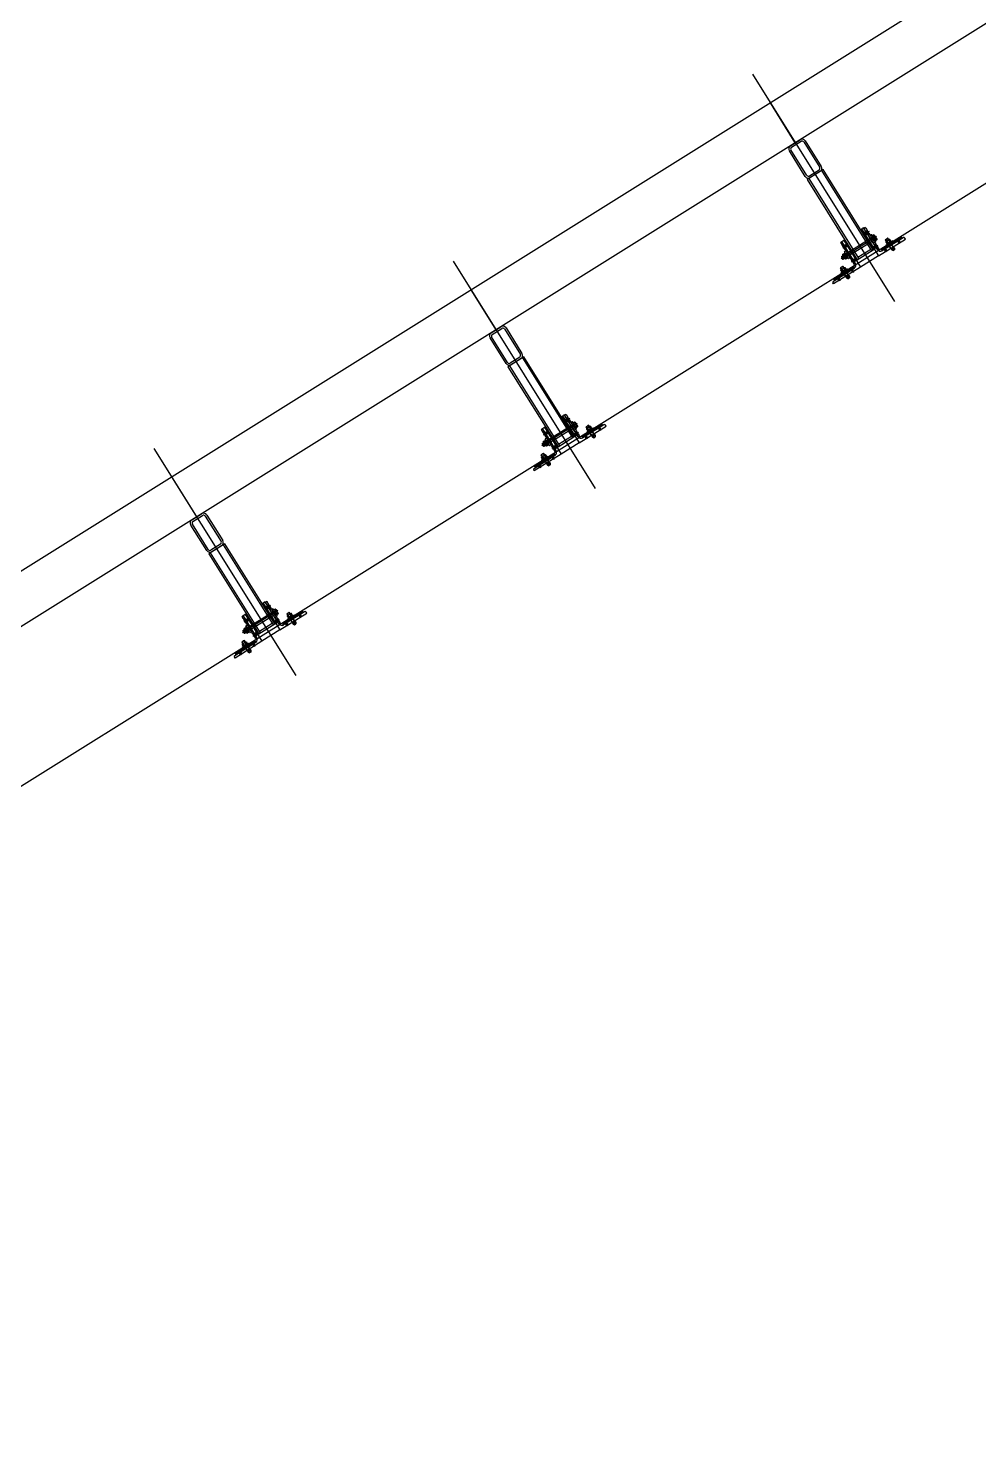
# Model space of a CAD drawing. Extents: x 809487 to 809680, y 818779 to 819225.
# Drawn here: x 809522.53 to 809526.57, y 819033.34 to 819039.36 of the extents above; entities that cross this region are included whole.
import ezdxf

# ---------------------------------------------------------------- set-up
doc = ezdxf.new("R2010")
doc.units = 0
for name, color, linetype in [('Default', 7, 'Continuous'), ('F-Glazing', 7, 'Continuous'), ('MAJ223__', 7, 'Continuous'), ('MAJ292_1', 7, 'Continuous'), ('MAJ292__', 7, 'Continuous'), ('MAJ314__scope', 7, 'Continuous'), ('MAJ318__', 7, 'Continuous'), ('MAJ322__', 7, 'Continuous'), ('MAJ325__', 7, 'Continuous'), ('MAJ520__', 7, 'Continuous'), ('WELDING', 7, 'Continuous')]:
    doc.layers.add(name, color=color, linetype=linetype)

# ---------------------------------------------------------------- blocks, each defined once
blk = doc.blocks.new('A$C62E2240C')
at = {"layer": 'MAJ223__'}
for p, q in [((-0.005, -0.01), (0.0181, -0.01)), ((0.005, -0.0058), (0.0135, -0.0058)), ((0.005, -0.0142), (0.0135, -0.0142)), ((0.0127, -0.005), (0.0127, -0.015))]:
    blk.add_line(p, q, dxfattribs=at)
blk.add_lwpolyline([(0, 0), (0.005, -0.005), (0.005, -0.015), (0, -0.02)], close=True, dxfattribs=at)
for points in [[(0, -0.0113), (0.0033, -0.0113), (0.0033, -0.0088), (0, -0.0088)], [(0.005, -0.005), (0.0127, -0.005), (0.0135, -0.0058), (0.0135, -0.0142), (0.0127, -0.015), (0.005, -0.015)]]:
    blk.add_lwpolyline(points, dxfattribs=at)
blk = doc.blocks.new('TM12NUT')
at = {"layer": 'Default'}
for p, q in [((0.0078, 0), (-0.0078, 0)), ((-0.0104, -0.0015), (-0.0104, -0.0085)), ((-0.0078, -0.01), (0.0078, -0.01)), ((-0.0052, -0.0085), (-0.0052, -0.0015)), ((0.0052, -0.0085), (0.0052, -0.0015)), ((0.0104, -0.0085), (0.0104, -0.0015))]:
    blk.add_line(p, q, dxfattribs=at)
for centre, radius, start, end in [((0, -0.0098), 0.00979, 57.79577, 122.20423), ((0.0078, -0.003), 0.00301, 30, 150), ((-0.0078, -0.003), 0.00301, 30, 150), ((-0.0078, -0.007), 0.00301, 210, 330), ((0, -0.0002), 0.00979, 237.79577, 302.20423), ((0.0078, -0.007), 0.00301, 210, 330)]:
    blk.add_arc(centre, radius, start, end, dxfattribs=at)
blk = doc.blocks.new('M12_WASH')
at = {"layer": 'Default'}
for p, q in [((0.0025, 0.0016), (0, 0.0009)), ((0, -0.0016), (0.0025, -0.0009))]:
    blk.add_line(p, q, dxfattribs=at)
blk.add_lwpolyline([(0, -0.012), (0.0025, -0.012), (0.0025, 0.012), (0, 0.012)], close=True, dxfattribs=at)
blk = doc.blocks.new('A$C392C4054')
at = {"layer": 'Default'}
for p, q in [((0.013, 0.05), (0, 0.05)), ((0.013, 0.047), (0, 0.047)), ((0.0016, 0.0468), (0.0016, 0)), ((0.0114, 0.0468), (0.0114, 0))]:
    blk.add_line(p, q, dxfattribs=at)
at = {"layer": 'MAJ292_1'}
for p, q in [((0.0005, 0.047), (0.0005, 0.0468)), ((0.0125, 0.047), (0.0125, 0.0468))]:
    blk.add_line(p, q, dxfattribs=at)
at = {"layer": 'MAJ318__'}
for p, q in [((0, 0.0517), (0.003, 0.057)), ((0, 0.0468), (0, 0.0517)), ((0.013, 0.0515), (0, 0.0515)), ((0.013, 0.0468), (0, 0.0468)), ((0.0005, 0.0468), (0.0005, 0.0011)), ((0.0005, 0.0011), (0.0016, 0)), ((0.0125, 0.0011), (0.0005, 0.0011)), ((0.0054, 0), (0.0016, 0)), ((0.01, 0.057), (0.003, 0.057)), ((0.0065, 0.0011), (0.0054, 0)), ((0.0065, 0.0011), (0.0076, 0)), ((0.0114, 0), (0.0076, 0)), ((0.013, 0.0517), (0.01, 0.057)), ((0.0114, 0), (0.0125, 0.0011)), ((0.0125, 0.0468), (0.0125, 0.0011)), ((0.013, 0.0468), (0.013, 0.0517))]:
    blk.add_line(p, q, dxfattribs=at)
blk = doc.blocks.new('M06MC13')
at = {"layer": 'Default'}
for p, q in [((-0.005, 0), (0.018, 0)), ((0.003, 0.0025), (0.013, 0.0025)), ((0.0125, -0.003), (0.0125, 0.003)), ((0.003, -0.0025), (0.013, -0.0025))]:
    blk.add_line(p, q, dxfattribs=at)
blk.add_lwpolyline([(0, -0.006), (0.003, -0.003), (0.003, 0.003), (0, 0.006)], close=True, dxfattribs=at)
for points in [[(0, 0.00075), (0.002, 0.00075), (0.002, -0.00075), (0, -0.00075)], [(0.003, -0.003), (0.0125, -0.003), (0.013, -0.0025), (0.013, 0.0025), (0.0125, 0.003), (0.003, 0.003)]]:
    blk.add_lwpolyline(points, dxfattribs=at)
blk = doc.blocks.new('M12HB160')
at = {"layer": 'Default'}
for p, q in [((-0.013, 0), (0.165, 0)), ((0.125, 0.005), (0.16, 0.005)), ((0.159, -0.006), (0.159, 0.006)), ((0.125, -0.005), (0.16, -0.005))]:
    blk.add_line(p, q, dxfattribs=at)
blk.add_lwpolyline([(-0.0065, -0.012), (-0.008, -0.0105), (-0.008, 0.0105), (-0.0065, 0.012), (0, 0.012), (0, -0.012)], close=True, dxfattribs=at)
for points in [[(-0.0064, 0.006), (0, 0.006), (0, 0.012), (-0.0064, 0.012)], [(0, -0.006), (0.159, -0.006), (0.16, -0.005), (0.16, 0.005), (0.159, 0.006), (0, 0.006)], [(0.124, -0.006), (0.125, -0.005), (0.125, 0.005), (0.124, 0.006)], [(-0.0064, -0.012), (0, -0.012), (0, -0.006), (-0.0064, -0.006)]]:
    blk.add_lwpolyline(points, dxfattribs=at)
for centre, radius, start, end in [((-0.0044, 0.009), 0.0036, 123.62643, 236.37357), ((0.004, 0), 0.012, 150, 210), ((-0.0044, -0.009), 0.0036, 123.62643, 236.37357)]:
    blk.add_arc(centre, radius, start, end, dxfattribs=at)
blk = doc.blocks.new('M12_NUT1')
at = {"layer": 'Default'}
blk.add_lwpolyline([(0.01, 0.0105), (0.01, -0.0105), (0.0085, -0.012), (0.0015, -0.012), (0, -0.0105), (0, 0.0105), (0.0015, 0.012), (0.0085, 0.012)], close=True, dxfattribs=at)
for points in [[(0.0016, 0.006), (0.0084, 0.006)], [(0.0016, 0.006), (0.0084, 0.006)], [(0.0084, -0.006), (0.0016, -0.006)], [(0.0084, -0.006), (0.0016, -0.006)]]:
    blk.add_lwpolyline(points, dxfattribs=at)
for centre, radius, start, end in [((0.0036, 0.009), 0.0036, 123.62643, 236.37357), ((0.012, 0), 0.012, 150, 210), ((0.0064, 0.009), 0.0036, 303.62643, 56.37357), ((-0.002, 0), 0.012, 330, 30), ((0.0036, -0.009), 0.0036, 123.62643, 236.37357), ((0.0064, -0.009), 0.0036, 303.62643, 56.37357)]:
    blk.add_arc(centre, radius, start, end, dxfattribs=at)

msp = doc.modelspace()

# ---------------------------------------------------------------- linework, layer by layer
at = {"layer": 'F-Glazing'}
for p, q in [((809525.6066, 819039.1684), (809526.2097, 819038.2033)), ((809526.0543, 819038.3916), (809526.1086, 819038.4255)), ((809524.3345, 819038.3736), (809524.9376, 819037.4084)), ((809526.1418, 819038.3968), (809526.0655, 819038.3491)), ((809526.1418, 819038.3968), (809526.1418, 819038.3968)), ((809524.7822, 819037.5967), (809524.8365, 819037.6306)), ((809523.0624, 819037.5787), (809523.6655, 819036.6136)), ((809524.8698, 819037.6019), (809524.7934, 819037.5542)), ((809524.8698, 819037.6019), (809524.8698, 819037.6019)), ((809523.5102, 819036.8018), (809523.5644, 819036.8357)), ((809523.5977, 819036.807), (809523.5214, 819036.7593)), ((809523.5977, 819036.807), (809523.5977, 819036.807))]:
    msp.add_line(p, q, dxfattribs=at)
for points in [[(809526.0518, 819038.3805), (809526.0475, 819038.3779), (809525.9989, 819038.4651), (809525.9946, 819038.4625)], [(809526.1196, 819038.4229), (809526.1238, 819038.4256), (809526.0667, 819038.5075), (809526.071, 819038.5102)], [(809524.8475, 819037.628), (809524.8518, 819037.6307), (809524.7947, 819037.7127), (809524.7989, 819037.7153)], [(809524.7797, 819037.5857), (809524.7754, 819037.583), (809524.7268, 819037.6703), (809524.7226, 819037.6676)], [(809523.5755, 819036.8332), (809523.5797, 819036.8358), (809523.5226, 819036.9178), (809523.5268, 819036.9204)], [(809523.5076, 819036.7908), (809523.5034, 819036.7881), (809523.4547, 819036.8754), (809523.4505, 819036.8727)]]:
    msp.add_lwpolyline(points, close=True, dxfattribs=at)
at = {"layer": 'MAJ223__'}
for points in [[(809526.1068, 819038.4858), (809526.1063, 819038.4838), (809526.1084, 819038.4833), (809526.1079, 819038.4812), (809526.11, 819038.4808), (809526.1095, 819038.4787), (809526.1116, 819038.4782), (809526.1111, 819038.4761), (809526.1132, 819038.4757), (809526.1127, 819038.4736), (809526.1148, 819038.4731), (809526.1143, 819038.4711), (809526.1164, 819038.4706), (809526.1159, 819038.4685), (809526.118, 819038.468), (809526.1175, 819038.466), (809526.1195, 819038.4655), (809526.1191, 819038.4634), (809526.1211, 819038.4629), (809526.1207, 819038.4609), (809526.1227, 819038.4604), (809526.1222, 819038.4583), (809526.1243, 819038.4579), (809526.1238, 819038.4558), (809526.1259, 819038.4553), (809526.1254, 819038.4532), (809526.1203, 819038.4501), (809526.0997, 819038.4831), (809526.1048, 819038.4863)], [(809526.0008, 819038.4196), (809526.0029, 819038.4191), (809526.0024, 819038.4171), (809526.0045, 819038.4166), (809526.004, 819038.4145), (809526.0061, 819038.414), (809526.0056, 819038.412), (809526.0077, 819038.4115), (809526.0072, 819038.4094), (809526.0092, 819038.4089), (809526.0088, 819038.4069), (809526.0108, 819038.4064), (809526.0104, 819038.4043), (809526.0124, 819038.4039), (809526.0119, 819038.4018), (809526.014, 819038.4013), (809526.0135, 819038.3992), (809526.0156, 819038.3988), (809526.0151, 819038.3967), (809526.0172, 819038.3962), (809526.0167, 819038.3942), (809526.0188, 819038.3937), (809526.0183, 819038.3916), (809526.0204, 819038.3911), (809526.0199, 819038.3891), (809526.022, 819038.3886), (809526.027, 819038.3918), (809526.0064, 819038.4248), (809526.0013, 819038.4217)], [(809524.8347, 819037.691), (809524.8343, 819037.6889), (809524.8363, 819037.6884), (809524.8359, 819037.6864), (809524.8379, 819037.6859), (809524.8375, 819037.6838), (809524.8395, 819037.6833), (809524.839, 819037.6813), (809524.8411, 819037.6808), (809524.8406, 819037.6787), (809524.8427, 819037.6782), (809524.8422, 819037.6762), (809524.8443, 819037.6757), (809524.8438, 819037.6736), (809524.8459, 819037.6732), (809524.8454, 819037.6711), (809524.8475, 819037.6706), (809524.847, 819037.6685), (809524.8491, 819037.6681), (809524.8486, 819037.666), (809524.8506, 819037.6655), (809524.8502, 819037.6635), (809524.8522, 819037.663), (809524.8518, 819037.6609), (809524.8538, 819037.6604), (809524.8533, 819037.6584), (809524.8483, 819037.6552), (809524.8276, 819037.6883), (809524.8327, 819037.6914)], [(809524.7287, 819037.6247), (809524.7308, 819037.6242), (809524.7303, 819037.6222), (809524.7324, 819037.6217), (809524.7319, 819037.6196), (809524.734, 819037.6192), (809524.7335, 819037.6171), (809524.7356, 819037.6166), (809524.7351, 819037.6145), (809524.7372, 819037.6141), (809524.7367, 819037.612), (809524.7388, 819037.6115), (809524.7383, 819037.6095), (809524.7403, 819037.609), (809524.7399, 819037.6069), (809524.7419, 819037.6064), (809524.7415, 819037.6044), (809524.7435, 819037.6039), (809524.7431, 819037.6018), (809524.7451, 819037.6013), (809524.7446, 819037.5993), (809524.7467, 819037.5988), (809524.7462, 819037.5967), (809524.7483, 819037.5963), (809524.7478, 819037.5942), (809524.7499, 819037.5937), (809524.755, 819037.5969), (809524.7343, 819037.63), (809524.7292, 819037.6268)], [(809523.5627, 819036.8961), (809523.5622, 819036.894), (809523.5643, 819036.8935), (809523.5638, 819036.8915), (809523.5659, 819036.891), (809523.5654, 819036.8889), (809523.5674, 819036.8885), (809523.567, 819036.8864), (809523.569, 819036.8859), (809523.5686, 819036.8838), (809523.5706, 819036.8834), (809523.5701, 819036.8813), (809523.5722, 819036.8808), (809523.5717, 819036.8788), (809523.5738, 819036.8783), (809523.5733, 819036.8762), (809523.5754, 819036.8757), (809523.5749, 819036.8737), (809523.577, 819036.8732), (809523.5765, 819036.8711), (809523.5786, 819036.8706), (809523.5781, 819036.8686), (809523.5802, 819036.8681), (809523.5797, 819036.866), (809523.5818, 819036.8656), (809523.5813, 819036.8635), (809523.5762, 819036.8603), (809523.5555, 819036.8934), (809523.5606, 819036.8966)], [(809523.4567, 819036.8298), (809523.4587, 819036.8294), (809523.4583, 819036.8273), (809523.4603, 819036.8268), (809523.4599, 819036.8248), (809523.4619, 819036.8243), (809523.4614, 819036.8222), (809523.4635, 819036.8217), (809523.463, 819036.8197), (809523.4651, 819036.8192), (809523.4646, 819036.8171), (809523.4667, 819036.8166), (809523.4662, 819036.8146), (809523.4683, 819036.8141), (809523.4678, 819036.812), (809523.4699, 819036.8116), (809523.4694, 819036.8095), (809523.4715, 819036.809), (809523.471, 819036.8069), (809523.473, 819036.8065), (809523.4726, 819036.8044), (809523.4746, 819036.8039), (809523.4742, 819036.8019), (809523.4762, 819036.8014), (809523.4757, 819036.7993), (809523.4778, 819036.7988), (809523.4829, 819036.802), (809523.4622, 819036.8351), (809523.4571, 819036.8319)]]:
    msp.add_lwpolyline(points, close=True, dxfattribs=at)
at = {"layer": 'MAJ292__'}
for p, q in [((809525.846, 819038.725), (809526.0585, 819038.3848)), ((809525.9002, 819038.7589), (809526.1128, 819038.4187)), ((809524.5739, 819037.9301), (809524.7865, 819037.5899)), ((809524.6282, 819037.964), (809524.8407, 819037.6238)), ((809523.3561, 819037.1691), (809523.5687, 819036.8289)), ((809523.3018, 819037.1352), (809523.5144, 819036.795))]:
    msp.add_line(p, q, dxfattribs=at)
for points in [[(809525.768, 819038.8649), (809525.8087, 819038.8903)], [(809525.8307, 819038.7343), (809525.7629, 819038.8429)], [(809525.8375, 819038.7386), (809525.7696, 819038.8471)], [(809525.7722, 819038.8581), (809525.8129, 819038.8836)], [(809525.8239, 819038.881), (809525.8918, 819038.7725)], [(809525.8307, 819038.8853), (809525.8985, 819038.7767)], [(809525.8892, 819038.7614), (809525.8485, 819038.736)], [(809525.8934, 819038.7547), (809525.8527, 819038.7292)], [(809526.0788, 819038.5166), (809526.0703, 819038.5113), (809526.1418, 819038.3968), (809526.2563, 819038.4683), (809526.2537, 819038.4726)], [(809526.1371, 819038.4233), (809526.0788, 819038.5166)], [(809526.2468, 819038.4741), (809526.1577, 819038.4185)], [(809525.9855, 819038.4583), (809525.994, 819038.4636), (809526.0655, 819038.3491), (809525.951, 819038.2775), (809525.9484, 819038.2818)], [(809526.0438, 819038.365), (809525.9855, 819038.4583)], [(809525.95, 819038.2887), (809526.039, 819038.3443)], [(809524.5586, 819037.9394), (809524.4908, 819038.048)], [(809524.4959, 819038.07), (809524.5366, 819038.0955)], [(809524.5654, 819037.9437), (809524.4976, 819038.0522)], [(809524.5001, 819038.0632), (809524.5408, 819038.0887)], [(809524.5519, 819038.0861), (809524.6197, 819037.9776)], [(809524.5586, 819038.0904), (809524.6265, 819037.9818)], [(809524.6171, 819037.9666), (809524.5764, 819037.9411)], [(809524.6214, 819037.9598), (809524.5807, 819037.9343)], [(809524.8067, 819037.7217), (809524.7982, 819037.7164), (809524.8698, 819037.6019), (809524.9843, 819037.6734), (809524.9816, 819037.6777)], [(809524.865, 819037.6284), (809524.8067, 819037.7217)], [(809524.7134, 819037.6634), (809524.7219, 819037.6687), (809524.7934, 819037.5542), (809524.679, 819037.4827), (809524.6763, 819037.4869)], [(809524.7717, 819037.5701), (809524.7134, 819037.6634)], [(809524.9747, 819037.6793), (809524.8857, 819037.6236)], [(809524.6779, 819037.4938), (809524.7669, 819037.5494)], [(809523.2238, 819037.2752), (809523.2645, 819037.3006)], [(809523.228, 819037.2684), (809523.2688, 819037.2938)], [(809523.2798, 819037.2913), (809523.3476, 819037.1827)], [(809523.2866, 819037.2955), (809523.3544, 819037.1869)], [(809523.2866, 819037.1446), (809523.2187, 819037.2531)], [(809523.2933, 819037.1488), (809523.2255, 819037.2573)], [(809523.3451, 819037.1717), (809523.3044, 819037.1462)], [(809523.3493, 819037.1649), (809523.3086, 819037.1395)], [(809523.5346, 819036.9268), (809523.5262, 819036.9215), (809523.5977, 819036.807), (809523.7122, 819036.8786), (809523.7095, 819036.8828)], [(809523.5929, 819036.8335), (809523.5346, 819036.9268)], [(809523.4414, 819036.8685), (809523.4498, 819036.8738), (809523.5214, 819036.7593), (809523.4069, 819036.6878), (809523.4042, 819036.692)], [(809523.4996, 819036.7752), (809523.4414, 819036.8685)], [(809523.7026, 819036.8844), (809523.6136, 819036.8287)], [(809523.4058, 819036.6989), (809523.4949, 819036.7546)]]:
    msp.add_lwpolyline(points, dxfattribs=at)
for points in [[(809525.907, 819038.7631), (809525.8392, 819038.7207), (809526.0518, 819038.3805), (809526.1196, 819038.4229)], [(809524.6349, 819037.9683), (809524.5671, 819037.9259), (809524.7797, 819037.5857), (809524.8475, 819037.628)], [(809523.3629, 819037.1734), (809523.295, 819037.131), (809523.5076, 819036.7908), (809523.5755, 819036.8332)]]:
    msp.add_lwpolyline(points, close=True, dxfattribs=at)
for centre, radius, start, end in [((809525.8171, 819038.8768), 0.016, 32, 122), ((809525.7764, 819038.8513), 0.016, 122, 212), ((809525.7764, 819038.8513), 0.008, 122, 212), ((809525.8171, 819038.8768), 0.008, 32, 122), ((809525.885, 819038.7682), 0.008, 302, 32), ((809525.885, 819038.7682), 0.016, 302, 32), ((809525.8443, 819038.7428), 0.016, 212, 302), ((809525.8443, 819038.7428), 0.008, 212, 302), ((809526.2494, 819038.4699), 0.005, 32, 122), ((809526.1498, 819038.4312), 0.015, 212, 302), ((809526.0311, 819038.357), 0.015, 302, 32), ((809525.9526, 819038.2844), 0.005, 122, 212), ((809524.5044, 819038.0565), 0.016, 122, 212), ((809524.5044, 819038.0565), 0.008, 122, 212), ((809524.5451, 819038.0819), 0.016, 32, 122), ((809524.5451, 819038.0819), 0.008, 32, 122), ((809524.5722, 819037.9479), 0.016, 212, 302), ((809524.5722, 819037.9479), 0.008, 212, 302), ((809524.6129, 819037.9733), 0.008, 302, 32), ((809524.6129, 819037.9733), 0.016, 302, 32), ((809524.8777, 819037.6363), 0.015, 212, 302), ((809524.9774, 819037.675), 0.005, 32, 122), ((809524.759, 819037.5622), 0.015, 302, 32), ((809524.6806, 819037.4896), 0.005, 122, 212), ((809523.2323, 819037.2616), 0.016, 122, 212), ((809523.2323, 819037.2616), 0.008, 122, 212), ((809523.273, 819037.287), 0.016, 32, 122), ((809523.273, 819037.287), 0.008, 32, 122), ((809523.3001, 819037.153), 0.016, 212, 302), ((809523.3001, 819037.153), 0.008, 212, 302), ((809523.3408, 819037.1785), 0.008, 302, 32), ((809523.3408, 819037.1785), 0.016, 302, 32), ((809523.7053, 819036.8801), 0.005, 32, 122), ((809523.6057, 819036.8415), 0.015, 212, 302), ((809523.4869, 819036.7673), 0.015, 302, 32), ((809523.4085, 819036.6947), 0.005, 122, 212)]:
    msp.add_arc(centre, radius, start, end, dxfattribs=at)
at = {"layer": 'MAJ314__scope'}
for p, q in [((809525.7883, 819038.8776), (809525.6823, 819039.0472)), ((809524.5162, 819038.0828), (809524.4103, 819038.2524)), ((809523.2442, 819037.2879), (809523.1382, 819037.4575))]:
    msp.add_line(p, q, dxfattribs=at)
for points in [[(809539.9295, 819047.9499), (809511.6743, 819030.2941)], [(809540.0355, 819047.7803), (809511.7803, 819030.1244)], [(809539.7694, 819046.9358), (809512.0836, 819029.6358)]]:
    msp.add_lwpolyline(points, dxfattribs=at)
at = {"layer": 'MAJ322__'}
for points in [[(809526.1371, 819038.4233), (809526.0798, 819038.5149), (809526.0862, 819038.5189), (809526.0857, 819038.5168), (809526.0877, 819038.5164), (809526.0873, 819038.5143), (809526.0893, 819038.5138), (809526.0889, 819038.5118), (809526.0909, 819038.5113), (809526.0904, 819038.5092), (809526.0925, 819038.5087), (809526.092, 819038.5067), (809526.0941, 819038.5062), (809526.0936, 819038.5041), (809526.0957, 819038.5037), (809526.0952, 819038.5016), (809526.0973, 819038.5011), (809526.0968, 819038.499), (809526.0989, 819038.4986), (809526.0984, 819038.4965), (809526.1005, 819038.496), (809526.1, 819038.494), (809526.1021, 819038.4935), (809526.1016, 819038.4914), (809526.1036, 819038.4909), (809526.1032, 819038.4889), (809526.1052, 819038.4884), (809526.1048, 819038.4863), (809526.1068, 819038.4858), (809526.1063, 819038.4838), (809526.1084, 819038.4833), (809526.1079, 819038.4812), (809526.11, 819038.4808), (809526.1095, 819038.4787), (809526.1116, 819038.4782), (809526.1111, 819038.4761), (809526.1132, 819038.4757), (809526.1127, 819038.4736), (809526.1148, 819038.4731), (809526.1143, 819038.4711), (809526.1164, 819038.4706), (809526.1159, 819038.4685), (809526.118, 819038.468), (809526.1175, 819038.466), (809526.1195, 819038.4655), (809526.1191, 819038.4634), (809526.1211, 819038.4629), (809526.1207, 819038.4609), (809526.1227, 819038.4604), (809526.1222, 819038.4583), (809526.1243, 819038.4579), (809526.1238, 819038.4558), (809526.1259, 819038.4553), (809526.1254, 819038.4532), (809526.1275, 819038.4528), (809526.127, 819038.4507), (809526.1291, 819038.4502), (809526.1286, 819038.4482), (809526.1307, 819038.4477), (809526.1302, 819038.4456), (809526.1323, 819038.4451), (809526.1318, 819038.4431), (809526.1338, 819038.4426), (809526.1334, 819038.4405), (809526.1354, 819038.44), (809526.135, 819038.438), (809526.137, 819038.4375), (809526.1366, 819038.4354), (809526.1386, 819038.435), (809526.1381, 819038.4329), (809526.1402, 819038.4324), (809526.1397, 819038.4303), (809526.1418, 819038.4299), (809526.1413, 819038.4278), (809526.1414, 819038.4277), (809526.1434, 819038.4272)], [(809526.2389, 819038.4763), (809526.2421, 819038.4712), (809526.1574, 819038.4183), (809526.1542, 819038.4234)], [(809526.0438, 819038.365), (809525.9865, 819038.4567), (809525.9801, 819038.4527), (809525.9822, 819038.4522), (809525.9817, 819038.4501), (809525.9838, 819038.4497), (809525.9833, 819038.4476), (809525.9854, 819038.4471), (809525.9849, 819038.445), (809525.987, 819038.4446), (809525.9865, 819038.4425), (809525.9886, 819038.442), (809525.9881, 819038.44), (809525.9902, 819038.4395), (809525.9897, 819038.4374), (809525.9918, 819038.4369), (809525.9913, 819038.4349), (809525.9933, 819038.4344), (809525.9929, 819038.4323), (809525.9949, 819038.4318), (809525.9945, 819038.4298), (809525.9965, 819038.4293), (809525.996, 819038.4272), (809525.9981, 819038.4268), (809525.9976, 819038.4247), (809525.9997, 819038.4242), (809525.9992, 819038.4221), (809526.0013, 819038.4217), (809526.0008, 819038.4196), (809526.0029, 819038.4191), (809526.0024, 819038.4171), (809526.0045, 819038.4166), (809526.004, 819038.4145), (809526.0061, 819038.414), (809526.0056, 819038.412), (809526.0077, 819038.4115), (809526.0072, 819038.4094), (809526.0092, 819038.4089), (809526.0088, 819038.4069), (809526.0108, 819038.4064), (809526.0104, 819038.4043), (809526.0124, 819038.4039), (809526.0119, 819038.4018), (809526.014, 819038.4013), (809526.0135, 819038.3992), (809526.0156, 819038.3988), (809526.0151, 819038.3967), (809526.0172, 819038.3962), (809526.0167, 819038.3942), (809526.0188, 819038.3937), (809526.0183, 819038.3916), (809526.0204, 819038.3911), (809526.0199, 819038.3891), (809526.022, 819038.3886), (809526.0215, 819038.3865), (809526.0235, 819038.3861), (809526.0231, 819038.384), (809526.0251, 819038.3835), (809526.0247, 819038.3814), (809526.0267, 819038.381), (809526.0263, 819038.3789), (809526.0283, 819038.3784), (809526.0278, 819038.3764), (809526.0299, 819038.3759), (809526.0294, 819038.3738), (809526.0315, 819038.3733), (809526.031, 819038.3713), (809526.0331, 819038.3708), (809526.0326, 819038.3687), (809526.0347, 819038.3682), (809526.0342, 819038.3662), (809526.0363, 819038.3657), (809526.0358, 819038.3636), (809526.0379, 819038.3632), (809526.0379, 819038.3631), (809526.0374, 819038.361)], [(809525.9515, 819038.2967), (809525.9547, 819038.2916), (809526.0394, 819038.3445), (809526.0362, 819038.3496)], [(809524.865, 819037.6284), (809524.8077, 819037.7201), (809524.8141, 819037.724), (809524.8136, 819037.722), (809524.8157, 819037.7215), (809524.8152, 819037.7194), (809524.8173, 819037.7189), (809524.8168, 819037.7169), (809524.8189, 819037.7164), (809524.8184, 819037.7143), (809524.8204, 819037.7139), (809524.82, 819037.7118), (809524.822, 819037.7113), (809524.8216, 819037.7092), (809524.8236, 819037.7088), (809524.8231, 819037.7067), (809524.8252, 819037.7062), (809524.8247, 819037.7042), (809524.8268, 819037.7037), (809524.8263, 819037.7016), (809524.8284, 819037.7011), (809524.8279, 819037.6991), (809524.83, 819037.6986), (809524.8295, 819037.6965), (809524.8316, 819037.6961), (809524.8311, 819037.694), (809524.8332, 819037.6935), (809524.8327, 819037.6914), (809524.8347, 819037.691), (809524.8343, 819037.6889), (809524.8363, 819037.6884), (809524.8359, 819037.6864), (809524.8379, 819037.6859), (809524.8375, 819037.6838), (809524.8395, 819037.6833), (809524.839, 819037.6813), (809524.8411, 819037.6808), (809524.8406, 819037.6787), (809524.8427, 819037.6782), (809524.8422, 819037.6762), (809524.8443, 819037.6757), (809524.8438, 819037.6736), (809524.8459, 819037.6732), (809524.8454, 819037.6711), (809524.8475, 819037.6706), (809524.847, 819037.6685), (809524.8491, 819037.6681), (809524.8486, 819037.666), (809524.8506, 819037.6655), (809524.8502, 819037.6635), (809524.8522, 819037.663), (809524.8518, 819037.6609), (809524.8538, 819037.6604), (809524.8533, 819037.6584), (809524.8554, 819037.6579), (809524.8549, 819037.6558), (809524.857, 819037.6553), (809524.8565, 819037.6533), (809524.8586, 819037.6528), (809524.8581, 819037.6507), (809524.8602, 819037.6503), (809524.8597, 819037.6482), (809524.8618, 819037.6477), (809524.8613, 819037.6456), (809524.8634, 819037.6452), (809524.8629, 819037.6431), (809524.865, 819037.6426), (809524.8645, 819037.6406), (809524.8665, 819037.6401), (809524.8661, 819037.638), (809524.8681, 819037.6375), (809524.8677, 819037.6355), (809524.8697, 819037.635), (809524.8692, 819037.6329), (809524.8693, 819037.6328), (809524.8714, 819037.6324)], [(809524.9668, 819037.6814), (809524.97, 819037.6763), (809524.8853, 819037.6234), (809524.8821, 819037.6285)], [(809524.7717, 819037.5701), (809524.7144, 819037.6618), (809524.7081, 819037.6578), (809524.7101, 819037.6573), (809524.7097, 819037.6553), (809524.7117, 819037.6548), (809524.7113, 819037.6527), (809524.7133, 819037.6522), (809524.7128, 819037.6502), (809524.7149, 819037.6497), (809524.7144, 819037.6476), (809524.7165, 819037.6471), (809524.716, 819037.6451), (809524.7181, 819037.6446), (809524.7176, 819037.6425), (809524.7197, 819037.6421), (809524.7192, 819037.64), (809524.7213, 819037.6395), (809524.7208, 819037.6374), (809524.7229, 819037.637), (809524.7224, 819037.6349), (809524.7245, 819037.6344), (809524.724, 819037.6324), (809524.726, 819037.6319), (809524.7256, 819037.6298), (809524.7276, 819037.6293), (809524.7272, 819037.6273), (809524.7292, 819037.6268), (809524.7287, 819037.6247), (809524.7308, 819037.6242), (809524.7303, 819037.6222), (809524.7324, 819037.6217), (809524.7319, 819037.6196), (809524.734, 819037.6192), (809524.7335, 819037.6171), (809524.7356, 819037.6166), (809524.7351, 819037.6145), (809524.7372, 819037.6141), (809524.7367, 819037.612), (809524.7388, 819037.6115), (809524.7383, 819037.6095), (809524.7403, 819037.609), (809524.7399, 819037.6069), (809524.7419, 819037.6064), (809524.7415, 819037.6044), (809524.7435, 819037.6039), (809524.7431, 819037.6018), (809524.7451, 819037.6013), (809524.7446, 819037.5993), (809524.7467, 819037.5988), (809524.7462, 819037.5967), (809524.7483, 819037.5963), (809524.7478, 819037.5942), (809524.7499, 819037.5937), (809524.7494, 819037.5916), (809524.7515, 819037.5912), (809524.751, 819037.5891), (809524.7531, 819037.5886), (809524.7526, 819037.5866), (809524.7547, 819037.5861), (809524.7542, 819037.584), (809524.7562, 819037.5835), (809524.7558, 819037.5815), (809524.7578, 819037.581), (809524.7574, 819037.5789), (809524.7594, 819037.5785), (809524.7589, 819037.5764), (809524.761, 819037.5759), (809524.7605, 819037.5738), (809524.7626, 819037.5734), (809524.7621, 819037.5713), (809524.7642, 819037.5708), (809524.7637, 819037.5688), (809524.7658, 819037.5683), (809524.7658, 819037.5682), (809524.7654, 819037.5661)], [(809524.6794, 819037.5018), (809524.6826, 819037.4967), (809524.7673, 819037.5497), (809524.7641, 819037.5548)], [(809523.5929, 819036.8335), (809523.5357, 819036.9252), (809523.542, 819036.9292), (809523.5415, 819036.9271), (809523.5436, 819036.9266), (809523.5431, 819036.9245), (809523.5452, 819036.9241), (809523.5447, 819036.922), (809523.5468, 819036.9215), (809523.5463, 819036.9195), (809523.5484, 819036.919), (809523.5479, 819036.9169), (809523.55, 819036.9164), (809523.5495, 819036.9144), (809523.5515, 819036.9139), (809523.5511, 819036.9118), (809523.5531, 819036.9113), (809523.5527, 819036.9093), (809523.5547, 819036.9088), (809523.5543, 819036.9067), (809523.5563, 819036.9063), (809523.5558, 819036.9042), (809523.5579, 819036.9037), (809523.5574, 819036.9017), (809523.5595, 819036.9012), (809523.559, 819036.8991), (809523.5611, 819036.8986), (809523.5606, 819036.8966), (809523.5627, 819036.8961), (809523.5622, 819036.894), (809523.5643, 819036.8935), (809523.5638, 819036.8915), (809523.5659, 819036.891), (809523.5654, 819036.8889), (809523.5674, 819036.8885), (809523.567, 819036.8864), (809523.569, 819036.8859), (809523.5686, 819036.8838), (809523.5706, 819036.8834), (809523.5701, 819036.8813), (809523.5722, 819036.8808), (809523.5717, 819036.8788), (809523.5738, 819036.8783), (809523.5733, 819036.8762), (809523.5754, 819036.8757), (809523.5749, 819036.8737), (809523.577, 819036.8732), (809523.5765, 819036.8711), (809523.5786, 819036.8706), (809523.5781, 819036.8686), (809523.5802, 819036.8681), (809523.5797, 819036.866), (809523.5818, 819036.8656), (809523.5813, 819036.8635), (809523.5833, 819036.863), (809523.5829, 819036.8609), (809523.5849, 819036.8605), (809523.5845, 819036.8584), (809523.5865, 819036.8579), (809523.586, 819036.8559), (809523.5881, 819036.8554), (809523.5876, 819036.8533), (809523.5897, 819036.8528), (809523.5892, 819036.8508), (809523.5913, 819036.8503), (809523.5908, 819036.8482), (809523.5929, 819036.8477), (809523.5924, 819036.8457), (809523.5945, 819036.8452), (809523.594, 819036.8431), (809523.5961, 819036.8427), (809523.5956, 819036.8406), (809523.5977, 819036.8401), (809523.5972, 819036.838), (809523.5972, 819036.838), (809523.5993, 819036.8375)], [(809523.4996, 819036.7752), (809523.4424, 819036.8669), (809523.436, 819036.8629), (809523.4381, 819036.8624), (809523.4376, 819036.8604), (809523.4397, 819036.8599), (809523.4392, 819036.8578), (809523.4413, 819036.8574), (809523.4408, 819036.8553), (809523.4428, 819036.8548), (809523.4424, 819036.8527), (809523.4444, 819036.8523), (809523.444, 819036.8502), (809523.446, 819036.8497), (809523.4455, 819036.8477), (809523.4476, 819036.8472), (809523.4471, 819036.8451), (809523.4492, 819036.8446), (809523.4487, 819036.8426), (809523.4508, 819036.8421), (809523.4503, 819036.84), (809523.4524, 819036.8395), (809523.4519, 819036.8375), (809523.454, 819036.837), (809523.4535, 819036.8349), (809523.4556, 819036.8345), (809523.4551, 819036.8324), (809523.4571, 819036.8319), (809523.4567, 819036.8298), (809523.4587, 819036.8294), (809523.4583, 819036.8273), (809523.4603, 819036.8268), (809523.4599, 819036.8248), (809523.4619, 819036.8243), (809523.4614, 819036.8222), (809523.4635, 819036.8217), (809523.463, 819036.8197), (809523.4651, 819036.8192), (809523.4646, 819036.8171), (809523.4667, 819036.8166), (809523.4662, 819036.8146), (809523.4683, 819036.8141), (809523.4678, 819036.812), (809523.4699, 819036.8116), (809523.4694, 819036.8095), (809523.4715, 819036.809), (809523.471, 819036.8069), (809523.473, 819036.8065), (809523.4726, 819036.8044), (809523.4746, 819036.8039), (809523.4742, 819036.8019), (809523.4762, 819036.8014), (809523.4757, 819036.7993), (809523.4778, 819036.7988), (809523.4773, 819036.7968), (809523.4794, 819036.7963), (809523.4789, 819036.7942), (809523.481, 819036.7937), (809523.4805, 819036.7917), (809523.4826, 819036.7912), (809523.4821, 819036.7891), (809523.4842, 819036.7887), (809523.4837, 819036.7866), (809523.4858, 819036.7861), (809523.4853, 819036.7841), (809523.4874, 819036.7836), (809523.4869, 819036.7815), (809523.4889, 819036.781), (809523.4885, 819036.779), (809523.4905, 819036.7785), (809523.4901, 819036.7764), (809523.4921, 819036.7759), (809523.4916, 819036.7739), (809523.4937, 819036.7734), (809523.4938, 819036.7733), (809523.4933, 819036.7712)], [(809523.6947, 819036.8865), (809523.6979, 819036.8814), (809523.6132, 819036.8285), (809523.6101, 819036.8336)], [(809523.4074, 819036.707), (809523.4106, 819036.7019), (809523.4952, 819036.7548), (809523.4921, 819036.7599)]]:
    msp.add_lwpolyline(points, close=True, dxfattribs=at)
for points in [[(809526.1124, 819038.4864), (809526.1081, 819038.4837), (809526.1084, 819038.4833), (809526.1079, 819038.4812), (809526.11, 819038.4808), (809526.1095, 819038.4787), (809526.1116, 819038.4782), (809526.1111, 819038.4761), (809526.1132, 819038.4757), (809526.1127, 819038.4736), (809526.1148, 819038.4731)], [(809526.1307, 819038.4589), (809526.1239, 819038.4699), (809526.1212, 819038.4713), (809526.1211, 819038.4743), (809526.1138, 819038.4861)], [(809526.1148, 819038.4731), (809526.1143, 819038.4711), (809526.1164, 819038.4706), (809526.1159, 819038.4685), (809526.118, 819038.468), (809526.1175, 819038.466), (809526.1195, 819038.4655), (809526.1191, 819038.4634), (809526.1211, 819038.4629), (809526.1207, 819038.4609), (809526.1227, 819038.4604), (809526.1222, 819038.4583), (809526.1243, 819038.4579), (809526.1238, 819038.4558), (809526.1259, 819038.4553), (809526.1262, 819038.4549), (809526.1304, 819038.4575)], [(809526.0145, 819038.3863), (809526.0077, 819038.3973), (809526.0076, 819038.4003), (809526.0049, 819038.4017), (809525.9976, 819038.4135)], [(809525.9979, 819038.4148), (809526.0021, 819038.4175), (809526.0024, 819038.4171), (809526.0045, 819038.4166), (809526.004, 819038.4145), (809526.0061, 819038.414), (809526.0056, 819038.412), (809526.0077, 819038.4115), (809526.0072, 819038.4094), (809526.0092, 819038.4089), (809526.0088, 819038.4069)], [(809526.0088, 819038.4069), (809526.0108, 819038.4064), (809526.0104, 819038.4043), (809526.0124, 819038.4039), (809526.0119, 819038.4018), (809526.014, 819038.4013), (809526.0135, 819038.3992), (809526.0156, 819038.3988), (809526.0151, 819038.3967), (809526.0172, 819038.3962), (809526.0167, 819038.3942), (809526.0188, 819038.3937), (809526.0183, 819038.3916), (809526.0204, 819038.3911), (809526.0199, 819038.3891), (809526.0202, 819038.3886), (809526.0159, 819038.386)], [(809526.2035, 819038.46), (809526.2069, 819038.4545), (809526.1781, 819038.4365), (809526.1746, 819038.442)], [(809526.175, 819038.4434), (809526.1859, 819038.4502), (809526.1889, 819038.4503), (809526.1903, 819038.453), (809526.2021, 819038.4604)], [(809525.9816, 819038.3214), (809525.9851, 819038.3159), (809526.0139, 819038.3339), (809526.0105, 819038.3394)], [(809526.0091, 819038.3398), (809525.9981, 819038.3329), (809525.9967, 819038.3303), (809525.9937, 819038.3302), (809525.9819, 819038.3228)], [(809524.8403, 819037.6915), (809524.8361, 819037.6888), (809524.8363, 819037.6884), (809524.8359, 819037.6864), (809524.8379, 819037.6859), (809524.8375, 819037.6838), (809524.8395, 819037.6833), (809524.839, 819037.6813), (809524.8411, 819037.6808), (809524.8406, 819037.6787), (809524.8427, 819037.6782)], [(809524.8587, 819037.664), (809524.8518, 819037.675), (809524.8492, 819037.6764), (809524.8491, 819037.6794), (809524.8417, 819037.6912)], [(809524.7258, 819037.62), (809524.7301, 819037.6226), (809524.7303, 819037.6222), (809524.7324, 819037.6217), (809524.7319, 819037.6196), (809524.734, 819037.6192), (809524.7335, 819037.6171), (809524.7356, 819037.6166), (809524.7351, 819037.6145), (809524.7372, 819037.6141), (809524.7367, 819037.612)], [(809524.8427, 819037.6782), (809524.8422, 819037.6762), (809524.8443, 819037.6757), (809524.8438, 819037.6736), (809524.8459, 819037.6732), (809524.8454, 819037.6711), (809524.8475, 819037.6706), (809524.847, 819037.6685), (809524.8491, 819037.6681), (809524.8486, 819037.666), (809524.8506, 819037.6655), (809524.8502, 819037.6635), (809524.8522, 819037.663), (809524.8518, 819037.6609), (809524.8538, 819037.6604), (809524.8541, 819037.66), (809524.8583, 819037.6627)], [(809524.9314, 819037.6652), (809524.9348, 819037.6597), (809524.906, 819037.6416), (809524.9026, 819037.6472)], [(809524.9029, 819037.6485), (809524.9138, 819037.6554), (809524.9168, 819037.6555), (809524.9182, 819037.6581), (809524.93, 819037.6655)], [(809524.7425, 819037.5914), (809524.7356, 819037.6024), (809524.7355, 819037.6054), (809524.7329, 819037.6068), (809524.7255, 819037.6186)], [(809524.7367, 819037.612), (809524.7388, 819037.6115), (809524.7383, 819037.6095), (809524.7403, 819037.609), (809524.7399, 819037.6069), (809524.7419, 819037.6064), (809524.7415, 819037.6044), (809524.7435, 819037.6039), (809524.7431, 819037.6018), (809524.7451, 819037.6013), (809524.7446, 819037.5993), (809524.7467, 819037.5988), (809524.7462, 819037.5967), (809524.7483, 819037.5963), (809524.7478, 819037.5942), (809524.7481, 819037.5938), (809524.7438, 819037.5911)], [(809524.7096, 819037.5265), (809524.713, 819037.521), (809524.7418, 819037.539), (809524.7384, 819037.5446)], [(809524.737, 819037.5449), (809524.7261, 819037.538), (809524.7247, 819037.5354), (809524.7217, 819037.5353), (809524.7099, 819037.5279)], [(809523.5682, 819036.8966), (809523.564, 819036.894), (809523.5643, 819036.8935), (809523.5638, 819036.8915), (809523.5659, 819036.891), (809523.5654, 819036.8889), (809523.5674, 819036.8885), (809523.567, 819036.8864), (809523.569, 819036.8859), (809523.5686, 819036.8838), (809523.5706, 819036.8834)], [(809523.5866, 819036.8692), (809523.5797, 819036.8801), (809523.5771, 819036.8815), (809523.577, 819036.8845), (809523.5696, 819036.8963)], [(809523.5706, 819036.8834), (809523.5701, 819036.8813), (809523.5722, 819036.8808), (809523.5717, 819036.8788), (809523.5738, 819036.8783), (809523.5733, 819036.8762), (809523.5754, 819036.8757), (809523.5749, 819036.8737), (809523.577, 819036.8732), (809523.5765, 819036.8711), (809523.5786, 819036.8706), (809523.5781, 819036.8686), (809523.5802, 819036.8681), (809523.5797, 819036.866), (809523.5818, 819036.8656), (809523.582, 819036.8651), (809523.5863, 819036.8678)], [(809523.6593, 819036.8703), (809523.6628, 819036.8648), (809523.6339, 819036.8468), (809523.6305, 819036.8523)], [(809523.6308, 819036.8536), (809523.6418, 819036.8605), (809523.6448, 819036.8606), (809523.6462, 819036.8632), (809523.658, 819036.8706)], [(809523.4704, 819036.7966), (809523.4636, 819036.8075), (809523.4635, 819036.8105), (809523.4608, 819036.8119), (809523.4534, 819036.8237)], [(809523.4538, 819036.8251), (809523.458, 819036.8277), (809523.4583, 819036.8273), (809523.4603, 819036.8268), (809523.4599, 819036.8248), (809523.4619, 819036.8243), (809523.4614, 819036.8222), (809523.4635, 819036.8217), (809523.463, 819036.8197), (809523.4651, 819036.8192), (809523.4646, 819036.8171)], [(809523.4646, 819036.8171), (809523.4667, 819036.8166), (809523.4662, 819036.8146), (809523.4683, 819036.8141), (809523.4678, 819036.812), (809523.4699, 819036.8116), (809523.4694, 819036.8095), (809523.4715, 819036.809), (809523.471, 819036.8069), (809523.473, 819036.8065), (809523.4726, 819036.8044), (809523.4746, 819036.8039), (809523.4742, 819036.8019), (809523.4762, 819036.8014), (809523.4757, 819036.7993), (809523.476, 819036.7989), (809523.4718, 819036.7962)], [(809523.4375, 819036.7317), (809523.4409, 819036.7262), (809523.4698, 819036.7442), (809523.4663, 819036.7497)], [(809523.4649, 819036.75), (809523.454, 819036.7432), (809523.4526, 819036.7405), (809523.4496, 819036.7404), (809523.4378, 819036.733)]]:
    msp.add_lwpolyline(points, dxfattribs=at)
for centre, start, end in [((809526.1129, 819038.4855), 32, 122), ((809525.9984, 819038.414), 122, 212), ((809526.1299, 819038.4584), 302, 32), ((809526.1755, 819038.4426), 122, 212), ((809526.2026, 819038.4595), 32, 122), ((809526.0154, 819038.3868), 212, 302), ((809525.9825, 819038.322), 122, 212), ((809526.0096, 819038.3389), 32, 122), ((809524.8408, 819037.6906), 32, 122), ((809524.8578, 819037.6635), 302, 32), ((809524.9034, 819037.6477), 122, 212), ((809524.9306, 819037.6646), 32, 122), ((809524.7264, 819037.6191), 122, 212), ((809524.7433, 819037.592), 212, 302), ((809524.7104, 819037.5271), 122, 212), ((809524.7375, 819037.544), 32, 122), ((809523.5688, 819036.8958), 32, 122), ((809523.5857, 819036.8686), 302, 32), ((809523.6313, 819036.8528), 122, 212), ((809523.6585, 819036.8698), 32, 122), ((809523.4543, 819036.8242), 122, 212), ((809523.4712, 819036.7971), 212, 302), ((809523.4383, 819036.7322), 122, 212), ((809523.4655, 819036.7492), 32, 122)]:
    msp.add_arc(centre, 0.001, start, end, dxfattribs=at)
at = {"layer": 'MAJ325__'}
for p, q in [((809526.2397, 819038.475), (809526.155, 819038.4221)), ((809526.2061, 819038.4558), (809526.1773, 819038.4378)), ((809525.9523, 819038.2954), (809526.037, 819038.3484)), ((809525.9843, 819038.3172), (809526.0131, 819038.3352)), ((809524.9676, 819037.6801), (809524.8829, 819037.6272)), ((809524.9341, 819037.6609), (809524.9052, 819037.6429)), ((809524.6802, 819037.5006), (809524.7649, 819037.5535)), ((809524.7122, 819037.5223), (809524.741, 819037.5403)), ((809523.6955, 819036.8852), (809523.6108, 819036.8323)), ((809523.662, 819036.866), (809523.6331, 819036.848)), ((809523.4082, 819036.7057), (809523.4929, 819036.7586)), ((809523.4401, 819036.7274), (809523.469, 819036.7454))]:
    msp.add_line(p, q, dxfattribs=at)

# ---------------------------------------------------------------- block references
at = {"layer": 'MAJ223__'}
for name, p, yscale, rotation in [('A$C62E2240C', (809526.0921, 819038.5066), -1.0000000000000002, -148.0000014005192), ('M06MC13', (809526.1663, 819038.4291), -1.0000000000000002, -58.00000140051922), ('A$C62E2240C', (809526.0365, 819038.3653), -1.0000000000000004, 31.999998599480797), ('M06MC13', (809525.969, 819038.3059), -1.0000000000000002, -58.00000140051922), ('A$C62E2240C', (809524.82, 819037.7117), -1.0000000000000002, -148.0000014005192), ('M06MC13', (809524.8942, 819037.6343), -1.0000000000000002, -58.00000140051922), ('A$C62E2240C', (809524.7645, 819037.5704), -1.0000000000000004, 31.999998599480797), ('M06MC13', (809524.6969, 819037.511), -1.0000000000000002, -58.00000140051922), ('A$C62E2240C', (809523.5479, 819036.9168), -1.0000000000000002, -148.0000014005192), ('M06MC13', (809523.6221, 819036.8394), -1.0000000000000002, -58.00000140051922), ('A$C62E2240C', (809523.4924, 819036.7755), -1.0000000000000004, 31.999998599480797), ('M06MC13', (809523.4249, 819036.7161), -1.0000000000000002, -58.00000140051922)]:
    msp.add_blockref(name, p, dxfattribs=dict(at, yscale=yscale, rotation=rotation))
for name, p, rotation in [('M06MC13', (809526.223, 819038.4646), -58.00000140051922), ('A$C62E2240C', (809525.9886, 819038.4419), 31.999998599480794), ('A$C62E2240C', (809526.14, 819038.4299), -148.0000014005192), ('M06MC13', (809526.0257, 819038.3413), -58.00000140051922), ('A$C62E2240C', (809524.7166, 819037.6471), 31.999998599480794), ('A$C62E2240C', (809524.8679, 819037.635), -148.0000014005192), ('M06MC13', (809524.9509, 819037.6697), -58.00000140051922), ('M06MC13', (809524.7536, 819037.5464), -58.00000140051922), ('A$C62E2240C', (809523.4445, 819036.8522), 31.999998599480794), ('A$C62E2240C', (809523.5959, 819036.8401), -148.0000014005192), ('M06MC13', (809523.6788, 819036.8748), -58.00000140051922), ('M06MC13', (809523.4816, 819036.7515), -58.00000140051922)]:
    msp.add_blockref(name, p, dxfattribs=dict(at, rotation=rotation))
at = {"layer": 'MAJ292__', "rotation": -148.0000014005192}
for name, p in [('M12_NUT1', (809526.0042, 819038.3981)), ('M12_WASH', (809526.0063, 819038.3995)), ('M12_NUT1', (809524.7321, 819037.6033)), ('M12_WASH', (809524.7343, 819037.6046)), ('M12_NUT1', (809523.4601, 819036.8084)), ('M12_WASH', (809523.4622, 819036.8097))]:
    msp.add_blockref(name, p, dxfattribs=at)
at = {"layer": 'MAJ520__'}
for name, p, rotation in [('M12HB160', (809526.1225, 819038.4721), -148.0000014005192), ('TM12NUT', (809526.1863, 819038.4534), -148.0000014005192), ('M12_WASH', (809526.1876, 819038.4513), 121.99999859948078), ('M12HB160', (809524.8504, 819037.6772), -148.0000014005192), ('TM12NUT', (809524.9142, 819037.6585), -148.0000014005192), ('M12_WASH', (809524.9155, 819037.6564), 121.99999859948078), ('M12HB160', (809523.5784, 819036.8823), -148.0000014005192), ('TM12NUT', (809523.6421, 819036.8637), -148.0000014005192), ('M12_WASH', (809523.6435, 819036.8615), 121.99999859948078)]:
    msp.add_blockref(name, p, dxfattribs=dict(at, rotation=rotation))
for name, p, yscale, rotation in [('TM12NUT', (809525.9951, 819038.334), -1.0000000000000004, 31.999998599480797), ('M12_WASH', (809525.9964, 819038.3319), -1.0000000000000002, 121.9999985994808), ('TM12NUT', (809524.7231, 819037.5391), -1.0000000000000004, 31.999998599480797), ('M12_WASH', (809524.7244, 819037.537), -1.0000000000000002, 121.9999985994808), ('TM12NUT', (809523.451, 819036.7442), -1.0000000000000004, 31.999998599480797), ('M12_WASH', (809523.4523, 819036.7421), -1.0000000000000002, 121.9999985994808)]:
    msp.add_blockref(name, p, dxfattribs=dict(at, yscale=yscale, rotation=rotation))
at = {"layer": 'WELDING', "rotation": -148.0000014005192}
for p in [(809526.1819, 819038.4726), (809524.9099, 819037.6777), (809523.6378, 819036.8829)]:
    msp.add_blockref('A$C392C4054', p, dxfattribs=at)
at = {"layer": 'WELDING', "yscale": -1.0000000000000004, "rotation": 31.999998599480797}
for p in [(809525.9798, 819038.3463), (809524.7077, 819037.5514), (809523.4356, 819036.7565)]:
    msp.add_blockref('A$C392C4054', p, dxfattribs=at)

doc.saveas('drawing.dxf')
